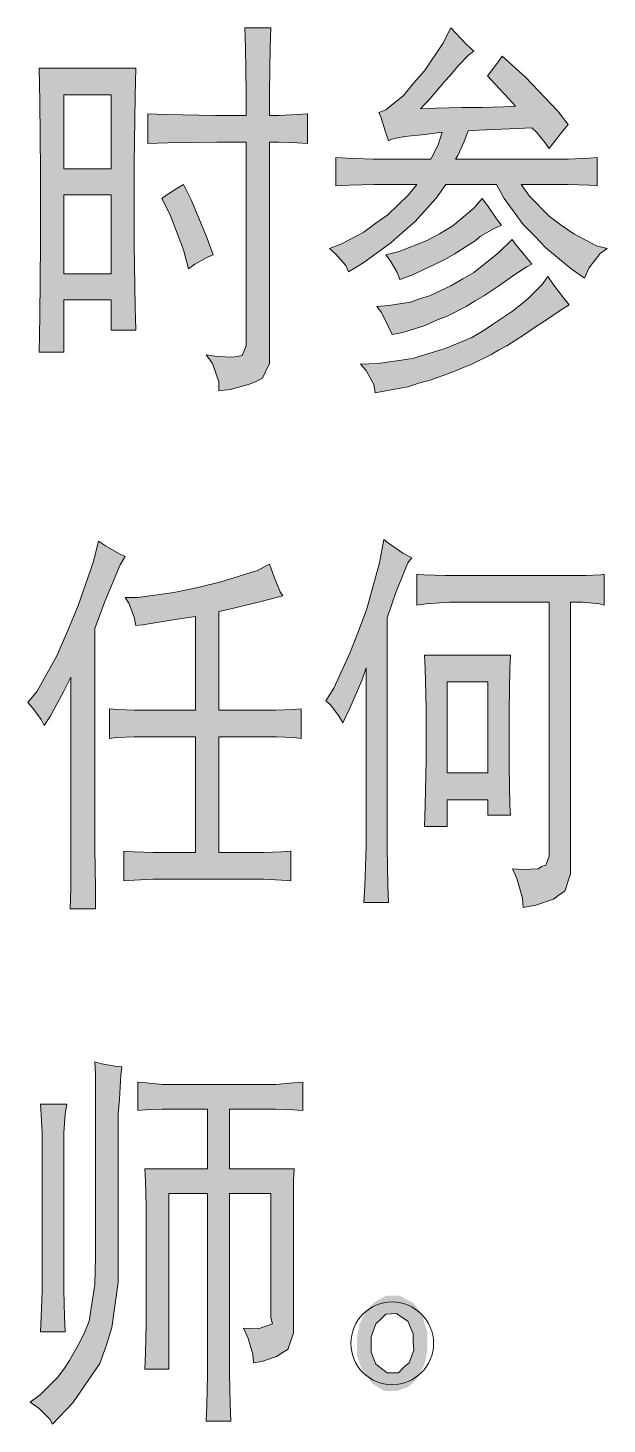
# Model space of a CAD drawing. Header units: millimetres. Extents: x 568 to 57335, y 85 to 28579.
# Drawn here: x 57273.29 to 57279.54, y 28325.56 to 28340.61 of the extents above; entities that cross this region are included whole.
import ezdxf

# ---------------------------------------------------------------- set-up
doc = ezdxf.new("R2010")
doc.units = ezdxf.units.MM

msp = doc.modelspace()

# ---------------------------------------------------------------- hatches: boundary and pattern name
h = msp.add_hatch(color=0)
h.dxf.hatch_style = 2
h.paths.add_polyline_path([(57275.648, 28339.67), (57275.648, 28339.921), (57275.641, 28340.4), (57275.633, 28340.612), (57275.914, 28340.612), (57275.907, 28340.4), (57275.899, 28339.921), (57275.899, 28339.67), (57275.998, 28339.67), (57276.195, 28339.678), (57276.309, 28339.686), (57276.309, 28339.366), (57276.195, 28339.374), (57275.998, 28339.382), (57275.899, 28339.382), (57275.899, 28337.118), (57275.899, 28336.996), (57275.823, 28336.837), (57275.747, 28336.799), (57275.671, 28336.768), (57275.474, 28336.715), (57275.352, 28336.7), (57275.352, 28336.799), (57275.284, 28336.996), (57275.215, 28337.087), (57275.337, 28337.072), (57275.504, 28337.064), (57275.55, 28337.072), (57275.603, 28337.08), (57275.648, 28337.186), (57275.648, 28337.292), (57275.648, 28339.382), (57275.329, 28339.382), (57274.797, 28339.374), (57274.585, 28339.366), (57274.585, 28339.686), (57274.782, 28339.678), (57275.314, 28339.67)])
h = msp.add_hatch(color=0)
h.dxf.hatch_style = 2
h.paths.add_polyline_path([(57278.102, 28340.362), (57278.049, 28340.324), (57277.928, 28340.202), (57277.867, 28340.126), (57277.798, 28340.05), (57277.631, 28339.853), (57277.525, 28339.739), (57277.692, 28339.746), (57277.973, 28339.754), (57278.079, 28339.754), (57278.186, 28339.754), (57278.421, 28339.762), (57278.551, 28339.769), (57278.482, 28339.845), (57278.33, 28340.005), (57278.247, 28340.096), (57278.292, 28340.149), (57278.376, 28340.263), (57278.406, 28340.309), (57278.657, 28340.081), (57279.006, 28339.716), (57279.12, 28339.572), (57279.06, 28339.503), (57278.961, 28339.374), (57278.915, 28339.313), (57278.87, 28339.374), (57278.778, 28339.488), (57278.725, 28339.534), (57278.49, 28339.526), (57278.148, 28339.511), (57278.042, 28339.503), (57277.996, 28339.389), (57277.928, 28339.237), (57277.905, 28339.199), (57278.991, 28339.199), (57279.12, 28339.199), (57279.341, 28339.207), (57279.432, 28339.215), (57279.432, 28338.911), (57279.348, 28338.918), (57279.12, 28338.926), (57278.991, 28338.926), (57278.611, 28338.926), (57278.702, 28338.797), (57278.915, 28338.584), (57279.044, 28338.485), (57279.181, 28338.394), (57279.424, 28338.265), (57279.538, 28338.234), (57279.462, 28338.181), (57279.341, 28338.022), (57279.295, 28337.915), (57279.151, 28338.014), (57278.877, 28338.242), (57278.756, 28338.371), (57278.634, 28338.493), (57278.429, 28338.774), (57278.345, 28338.926), (57277.798, 28338.926), (57277.7, 28338.781), (57277.464, 28338.523), (57277.335, 28338.409), (57277.206, 28338.295), (57276.917, 28338.083), (57276.75, 28337.984), (57276.72, 28338.052), (57276.613, 28338.174), (57276.545, 28338.234), (57276.666, 28338.28), (57276.917, 28338.409), (57277.046, 28338.508), (57277.175, 28338.599), (57277.396, 28338.812), (57277.487, 28338.926), (57277.168, 28338.926), (57277.031, 28338.926), (57276.758, 28338.918), (57276.613, 28338.911), (57276.613, 28339.215), (57276.735, 28339.207), (57277.016, 28339.199), (57277.168, 28339.199), (57277.639, 28339.199), (57277.715, 28339.351), (57277.76, 28339.488), (57277.578, 28339.465), (57277.358, 28339.442), (57277.32, 28339.435), (57277.282, 28339.427), (57277.213, 28339.412), (57277.183, 28339.397), (57277.145, 28339.503), (57277.099, 28339.655), (57277.077, 28339.701), (57277.153, 28339.731), (57277.343, 28339.883), (57277.456, 28340.02), (57277.57, 28340.149), (57277.768, 28340.445), (57277.852, 28340.612), (57277.905, 28340.559), (57278.026, 28340.43)])
h = msp.add_hatch(color=0)
h.paths.add_polyline_path([(57274.455, 28340.179), (57274.448, 28339.876), (57274.44, 28339.139), (57274.44, 28338.706), (57274.44, 28338.28), (57274.448, 28337.604), (57274.455, 28337.353), (57274.19, 28337.353), (57274.19, 28337.68), (57273.681, 28337.68), (57273.681, 28337.118), (57273.415, 28337.118), (57273.422, 28337.505), (57273.43, 28338.288), (57273.43, 28338.675), (57273.43, 28339.07), (57273.422, 28339.822), (57273.415, 28340.179)])
h.paths.add_polyline_path([(57274.19, 28337.961), (57274.19, 28338.812), (57273.681, 28338.812), (57273.681, 28337.961)])
h.paths.add_polyline_path([(57274.19, 28339.093), (57274.19, 28339.891), (57273.681, 28339.891), (57273.681, 28339.093)])
h = msp.add_hatch(color=0)
h.dxf.hatch_style = 2
h.paths.add_polyline_path([(57274.972, 28338.926), (57275.056, 28338.751), (57275.215, 28338.371), (57275.291, 28338.166), (57275.23, 28338.143), (57275.094, 28338.067), (57275.025, 28338.014), (57274.972, 28338.219), (57274.828, 28338.599), (57274.737, 28338.774), (57274.79, 28338.812), (57274.911, 28338.888)])
h = msp.add_hatch(color=0)
h.dxf.hatch_style = 2
h.paths.add_polyline_path([(57278.399, 28338.485), (57278.315, 28338.447), (57278.171, 28338.364), (57278.117, 28338.318), (57278.057, 28338.28), (57277.89, 28338.174), (57277.783, 28338.113), (57277.669, 28338.06), (57277.434, 28337.946), (57277.305, 28337.9), (57277.274, 28337.976), (57277.198, 28338.105), (57277.153, 28338.166), (57277.297, 28338.204), (57277.586, 28338.318), (57277.73, 28338.394), (57277.874, 28338.478), (57278.102, 28338.668), (57278.193, 28338.774), (57278.247, 28338.698), (57278.345, 28338.554)])
h = msp.add_hatch(color=0)
h.dxf.hatch_style = 2
h.paths.add_polyline_path([(57278.725, 28338.067), (57278.672, 28338.037), (57278.543, 28337.953), (57278.467, 28337.9), (57278.383, 28337.839), (57278.209, 28337.725), (57278.117, 28337.672), (57278.019, 28337.611), (57277.814, 28337.505), (57277.692, 28337.46), (57277.578, 28337.406), (57277.335, 28337.33), (57277.221, 28337.308), (57277.183, 28337.391), (57277.107, 28337.543), (57277.054, 28337.611), (57277.183, 28337.619), (57277.419, 28337.657), (57277.525, 28337.695), (57277.624, 28337.725), (57277.852, 28337.832), (57277.981, 28337.908), (57278.102, 28337.976), (57278.368, 28338.189), (57278.513, 28338.333), (57278.551, 28338.28), (57278.664, 28338.143)])
h = msp.add_hatch(color=0)
h.dxf.hatch_style = 2
h.paths.add_polyline_path([(57279.128, 28337.627), (57279.044, 28337.573), (57278.862, 28337.452), (57278.756, 28337.384), (57278.649, 28337.308), (57278.459, 28337.186), (57278.368, 28337.14), (57278.285, 28337.087), (57278.079, 28336.988), (57277.973, 28336.943), (57277.859, 28336.897), (57277.631, 28336.814), (57277.51, 28336.783), (57277.388, 28336.745), (57277.153, 28336.7), (57277.039, 28336.677), (57277.023, 28336.768), (57276.94, 28336.92), (57276.879, 28336.988), (57277.069, 28336.996), (57277.441, 28337.049), (57277.616, 28337.102), (57277.791, 28337.156), (57278.079, 28337.277), (57278.201, 28337.346), (57278.315, 28337.422), (57278.52, 28337.558), (57278.604, 28337.627), (57278.687, 28337.695), (57278.839, 28337.847), (57278.9, 28337.931), (57278.953, 28337.855), (57279.067, 28337.703)])
h = msp.add_hatch(color=0)
h.dxf.hatch_style = 2
h.paths.add_polyline_path([(57274.342, 28334.914), (57274.288, 28334.823), (57274.121, 28334.428), (57274.015, 28334.139), (57274.015, 28331.989), (57274.015, 28331.769), (57274.022, 28331.336), (57274.022, 28331.116), (57273.749, 28331.116), (57273.757, 28331.336), (57273.757, 28331.761), (57273.757, 28331.974), (57273.757, 28333.615), (57273.681, 28333.463), (57273.536, 28333.197), (57273.468, 28333.091), (57273.437, 28333.159), (57273.346, 28333.281), (57273.293, 28333.342), (57273.392, 28333.463), (57273.605, 28333.843), (57273.719, 28334.109), (57273.832, 28334.375), (57274, 28334.861), (57274.053, 28335.081), (57274.129, 28335.028), (57274.273, 28334.945)])
h = msp.add_hatch(color=0)
h.dxf.hatch_style = 2
h.paths.add_polyline_path([(57276.917, 28331.184), (57276.925, 28331.359), (57276.94, 28331.792), (57276.94, 28332.042), (57276.94, 28333.714), (57276.894, 28333.577), (57276.765, 28333.281), (57276.689, 28333.121), (57276.651, 28333.19), (57276.56, 28333.311), (57276.507, 28333.357), (57276.59, 28333.494), (57276.765, 28333.873), (57276.856, 28334.109), (57276.947, 28334.352), (57277.084, 28334.846), (57277.13, 28335.097), (57277.183, 28335.059), (57277.335, 28334.952), (57277.434, 28334.899), (57277.388, 28334.846), (57277.259, 28334.527), (57277.168, 28334.253), (57277.168, 28332.004), (57277.168, 28331.777), (57277.175, 28331.366), (57277.183, 28331.184)])
h = msp.add_hatch(color=0)
h.dxf.hatch_style = 2
h.paths.add_polyline_path([(57275.899, 28334.831), (57275.945, 28334.702), (57276.013, 28334.534), (57276.043, 28334.489), (57275.808, 28334.428), (57275.466, 28334.345), (57275.352, 28334.322), (57275.352, 28333.258), (57275.876, 28333.258), (57275.967, 28333.258), (57276.157, 28333.266), (57276.241, 28333.273), (57276.241, 28332.954), (57276.157, 28332.962), (57275.975, 28332.969), (57275.891, 28332.969), (57275.352, 28332.969), (57275.352, 28331.723), (57275.747, 28331.723), (57275.838, 28331.723), (57276.028, 28331.731), (57276.127, 28331.739), (57276.127, 28331.419), (57276.028, 28331.427), (57275.838, 28331.435), (57275.747, 28331.435), (57274.744, 28331.435), (57274.645, 28331.435), (57274.44, 28331.427), (57274.326, 28331.419), (57274.326, 28331.739), (57274.44, 28331.731), (57274.645, 28331.723), (57274.744, 28331.723), (57275.101, 28331.723), (57275.101, 28332.969), (57274.547, 28332.969), (57274.44, 28332.969), (57274.25, 28332.962), (57274.174, 28332.954), (57274.174, 28333.273), (57274.258, 28333.266), (57274.44, 28333.258), (57274.547, 28333.258), (57275.101, 28333.258), (57275.101, 28334.269), (57274.858, 28334.231), (57274.531, 28334.177), (57274.455, 28334.17), (57274.44, 28334.261), (57274.38, 28334.413), (57274.342, 28334.474), (57274.478, 28334.474), (57274.866, 28334.527), (57275.124, 28334.58), (57275.375, 28334.641), (57275.77, 28334.762)])
h = msp.add_hatch(color=0)
h.dxf.hatch_style = 2
h.paths.add_polyline_path([(57279.196, 28334.709), (57279.31, 28334.709), (57279.47, 28334.717), (57279.508, 28334.724), (57279.508, 28334.39), (57279.455, 28334.405), (57279.272, 28334.421), (57279.143, 28334.421), (57279.143, 28331.64), (57279.143, 28331.495), (57279.082, 28331.306), (57279.022, 28331.268), (57278.961, 28331.222), (57278.771, 28331.154), (57278.634, 28331.131), (57278.627, 28331.23), (57278.566, 28331.442), (57278.52, 28331.549), (57278.634, 28331.541), (57278.794, 28331.549), (57278.832, 28331.571), (57278.877, 28331.587), (57278.915, 28331.685), (57278.915, 28331.769), (57278.915, 28334.421), (57277.988, 28334.421), (57277.836, 28334.421), (57277.586, 28334.405), (57277.487, 28334.39), (57277.487, 28334.724), (57277.563, 28334.717), (57277.791, 28334.709), (57277.95, 28334.709)])
h = msp.add_hatch(color=0)
h.paths.add_polyline_path([(57278.497, 28333.851), (57278.49, 28333.706), (57278.482, 28333.258), (57278.482, 28332.954), (57278.482, 28332.65), (57278.49, 28332.232), (57278.497, 28332.126), (57278.254, 28332.126), (57278.254, 28332.293), (57277.814, 28332.293), (57277.814, 28332.004), (57277.57, 28332.004), (57277.578, 28332.225), (57277.586, 28332.726), (57277.586, 28333.007), (57277.586, 28333.281), (57277.578, 28333.706), (57277.57, 28333.851)])
h.paths.add_polyline_path([(57278.254, 28332.582), (57278.254, 28333.562), (57277.814, 28333.562), (57277.814, 28332.582)])
h = msp.add_hatch(color=0)
h.dxf.hatch_style = 2
h.paths.add_polyline_path([(57274.304, 28329.414), (57274.296, 28329.323), (57274.281, 28329.064), (57274.266, 28328.905), (57274.266, 28327.385), (57274.266, 28327.089), (57274.197, 28326.603), (57274.136, 28326.405), (57274.068, 28326.215), (57273.779, 28325.79), (57273.559, 28325.562), (57273.529, 28325.615), (57273.415, 28325.729), (57273.316, 28325.797), (57273.43, 28325.881), (57273.612, 28326.063), (57273.681, 28326.154), (57273.741, 28326.246), (57273.855, 28326.451), (57273.908, 28326.557), (57273.954, 28326.671), (57274.015, 28327.066), (57274.022, 28327.355), (57274.022, 28328.92), (57274.022, 28329.057), (57274.022, 28329.33), (57274.015, 28329.467), (57274.091, 28329.444), (57274.235, 28329.421)])
h = msp.add_hatch(color=0)
h.dxf.hatch_style = 2
h.paths.add_polyline_path([(57275.891, 28329.224), (57275.967, 28329.224), (57276.157, 28329.239), (57276.256, 28329.247), (57276.256, 28328.943), (57276.157, 28328.95), (57275.967, 28328.958), (57275.891, 28328.958), (57275.466, 28328.958), (57275.466, 28328.312), (57276.165, 28328.312), (57276.157, 28328.191), (57276.157, 28327.917), (57276.157, 28327.773), (57276.157, 28326.679), (57276.157, 28326.542), (57276.097, 28326.367), (57276.036, 28326.329), (57275.975, 28326.291), (57275.815, 28326.238), (57275.724, 28326.223), (57275.717, 28326.314), (57275.663, 28326.496), (57275.618, 28326.595), (57275.777, 28326.587), (57275.929, 28326.641), (57275.914, 28326.709), (57275.914, 28328.046), (57275.466, 28328.046), (57275.466, 28326.238), (57275.466, 28326.101), (57275.474, 28325.782), (57275.481, 28325.592), (57275.215, 28325.592), (57275.223, 28325.767), (57275.23, 28326.094), (57275.23, 28326.253), (57275.23, 28328.046), (57274.813, 28328.046), (57274.813, 28326.154), (57274.554, 28326.154), (57274.562, 28326.329), (57274.569, 28326.641), (57274.569, 28326.777), (57274.569, 28327.773), (57274.569, 28327.909), (57274.562, 28328.183), (57274.554, 28328.312), (57275.23, 28328.312), (57275.23, 28328.958), (57274.82, 28328.958), (57274.737, 28328.958), (57274.562, 28328.95), (57274.478, 28328.943), (57274.478, 28329.247), (57274.569, 28329.239), (57274.744, 28329.224), (57274.82, 28329.224)])
h = msp.add_hatch(color=0)
h.dxf.hatch_style = 2
h.paths.add_polyline_path([(57273.711, 28329.011), (57273.696, 28328.905), (57273.681, 28328.7), (57273.681, 28328.601), (57273.681, 28327.134), (57273.681, 28327.005), (57273.688, 28326.717), (57273.696, 28326.557), (57273.43, 28326.557), (57273.437, 28326.717), (57273.445, 28326.998), (57273.445, 28327.119), (57273.445, 28328.616), (57273.445, 28328.7), (57273.437, 28328.897), (57273.43, 28329.011)])
h = msp.add_hatch(color=0)
h.paths.add_polyline_path([(57277.57, 28326.641), (57277.601, 28326.549), (57277.601, 28326.367), (57277.586, 28326.276), (57277.563, 28326.192), (57277.494, 28326.056), (57277.449, 28326.01), (57277.396, 28325.964), (57277.274, 28325.919), (57277.206, 28325.919), (57277.137, 28325.919), (57277.008, 28325.995), (57276.955, 28326.071), (57276.894, 28326.147), (57276.841, 28326.306), (57276.841, 28326.398), (57276.841, 28326.489), (57276.871, 28326.641), (57276.902, 28326.709), (57276.932, 28326.777), (57277.031, 28326.876), (57277.099, 28326.914), (57277.16, 28326.945), (57277.305, 28326.945), (57277.373, 28326.907), (57277.449, 28326.869), (57277.548, 28326.739)])
h.paths.add_polyline_path([(57277.343, 28326.17), (57277.403, 28326.223), (57277.456, 28326.36), (57277.449, 28326.451), (57277.449, 28326.534), (57277.388, 28326.671), (57277.327, 28326.709), (57277.267, 28326.755), (57277.153, 28326.747), (57277.099, 28326.694), (57277.046, 28326.641), (57276.993, 28326.504), (57276.993, 28326.42), (57276.993, 28326.337), (57277.046, 28326.208), (57277.107, 28326.162), (57277.168, 28326.116), (57277.289, 28326.116)])

# ---------------------------------------------------------------- linework, layer by layer
at = {"color": 0, "lineweight": 0}
for points in [[(57275.648, 28339.67), (57275.648, 28339.921), (57275.641, 28340.4), (57275.633, 28340.612), (57275.914, 28340.612), (57275.907, 28340.4), (57275.899, 28339.921), (57275.899, 28339.67), (57275.998, 28339.67), (57276.195, 28339.678), (57276.309, 28339.686), (57276.309, 28339.366), (57276.195, 28339.374), (57275.998, 28339.382), (57275.899, 28339.382), (57275.899, 28337.118), (57275.899, 28336.996), (57275.823, 28336.837), (57275.747, 28336.799), (57275.671, 28336.768), (57275.474, 28336.715), (57275.352, 28336.7), (57275.352, 28336.799), (57275.284, 28336.996), (57275.215, 28337.087), (57275.337, 28337.072), (57275.504, 28337.064), (57275.55, 28337.072), (57275.603, 28337.08), (57275.648, 28337.186), (57275.648, 28337.292), (57275.648, 28339.382), (57275.329, 28339.382), (57274.797, 28339.374), (57274.585, 28339.366), (57274.585, 28339.686), (57274.782, 28339.678), (57275.314, 28339.67)], [(57278.102, 28340.362), (57278.049, 28340.324), (57277.928, 28340.202), (57277.867, 28340.126), (57277.798, 28340.05), (57277.631, 28339.853), (57277.525, 28339.739), (57277.692, 28339.746), (57277.973, 28339.754), (57278.079, 28339.754), (57278.186, 28339.754), (57278.421, 28339.762), (57278.551, 28339.769), (57278.482, 28339.845), (57278.33, 28340.005), (57278.247, 28340.096), (57278.292, 28340.149), (57278.376, 28340.263), (57278.406, 28340.309), (57278.657, 28340.081), (57279.006, 28339.716), (57279.12, 28339.572), (57279.06, 28339.503), (57278.961, 28339.374), (57278.915, 28339.313), (57278.87, 28339.374), (57278.778, 28339.488), (57278.725, 28339.534), (57278.49, 28339.526), (57278.148, 28339.511), (57278.042, 28339.503), (57277.996, 28339.389), (57277.928, 28339.237), (57277.905, 28339.199), (57278.991, 28339.199), (57279.12, 28339.199), (57279.341, 28339.207), (57279.432, 28339.215), (57279.432, 28338.911), (57279.348, 28338.918), (57279.12, 28338.926), (57278.991, 28338.926), (57278.611, 28338.926), (57278.702, 28338.797), (57278.915, 28338.584), (57279.044, 28338.485), (57279.181, 28338.394), (57279.424, 28338.265), (57279.538, 28338.234), (57279.462, 28338.181), (57279.341, 28338.022), (57279.295, 28337.915), (57279.151, 28338.014), (57278.877, 28338.242), (57278.756, 28338.371), (57278.634, 28338.493), (57278.429, 28338.774), (57278.345, 28338.926), (57277.798, 28338.926), (57277.7, 28338.781), (57277.464, 28338.523), (57277.335, 28338.409), (57277.206, 28338.295), (57276.917, 28338.083), (57276.75, 28337.984), (57276.72, 28338.052), (57276.613, 28338.174), (57276.545, 28338.234), (57276.666, 28338.28), (57276.917, 28338.409), (57277.046, 28338.508), (57277.175, 28338.599), (57277.396, 28338.812), (57277.487, 28338.926), (57277.168, 28338.926), (57277.031, 28338.926), (57276.758, 28338.918), (57276.613, 28338.911), (57276.613, 28339.215), (57276.735, 28339.207), (57277.016, 28339.199), (57277.168, 28339.199), (57277.639, 28339.199), (57277.715, 28339.351), (57277.76, 28339.488), (57277.578, 28339.465), (57277.358, 28339.442), (57277.32, 28339.435), (57277.282, 28339.427), (57277.213, 28339.412), (57277.183, 28339.397), (57277.145, 28339.503), (57277.099, 28339.655), (57277.077, 28339.701), (57277.153, 28339.731), (57277.343, 28339.883), (57277.456, 28340.02), (57277.57, 28340.149), (57277.768, 28340.445), (57277.852, 28340.612), (57277.905, 28340.559), (57278.026, 28340.43)], [(57274.455, 28340.179), (57274.448, 28339.876), (57274.44, 28339.139), (57274.44, 28338.706), (57274.44, 28338.28), (57274.448, 28337.604), (57274.455, 28337.353), (57274.19, 28337.353), (57274.19, 28337.68), (57273.681, 28337.68), (57273.681, 28337.118), (57273.415, 28337.118), (57273.422, 28337.505), (57273.43, 28338.288), (57273.43, 28338.675), (57273.43, 28339.07), (57273.422, 28339.822), (57273.415, 28340.179)], [(57274.19, 28339.093), (57274.19, 28339.891), (57273.681, 28339.891), (57273.681, 28339.093)], [(57274.972, 28338.926), (57275.056, 28338.751), (57275.215, 28338.371), (57275.291, 28338.166), (57275.23, 28338.143), (57275.094, 28338.067), (57275.025, 28338.014), (57274.972, 28338.219), (57274.828, 28338.599), (57274.737, 28338.774), (57274.79, 28338.812), (57274.911, 28338.888)], [(57274.19, 28337.961), (57274.19, 28338.812), (57273.681, 28338.812), (57273.681, 28337.961)], [(57278.399, 28338.485), (57278.315, 28338.447), (57278.171, 28338.364), (57278.117, 28338.318), (57278.057, 28338.28), (57277.89, 28338.174), (57277.783, 28338.113), (57277.669, 28338.06), (57277.434, 28337.946), (57277.305, 28337.9), (57277.274, 28337.976), (57277.198, 28338.105), (57277.153, 28338.166), (57277.297, 28338.204), (57277.586, 28338.318), (57277.73, 28338.394), (57277.874, 28338.478), (57278.102, 28338.668), (57278.193, 28338.774), (57278.247, 28338.698), (57278.345, 28338.554)], [(57278.725, 28338.067), (57278.672, 28338.037), (57278.543, 28337.953), (57278.467, 28337.9), (57278.383, 28337.839), (57278.209, 28337.725), (57278.117, 28337.672), (57278.019, 28337.611), (57277.814, 28337.505), (57277.692, 28337.46), (57277.578, 28337.406), (57277.335, 28337.33), (57277.221, 28337.308), (57277.183, 28337.391), (57277.107, 28337.543), (57277.054, 28337.611), (57277.183, 28337.619), (57277.419, 28337.657), (57277.525, 28337.695), (57277.624, 28337.725), (57277.852, 28337.832), (57277.981, 28337.908), (57278.102, 28337.976), (57278.368, 28338.189), (57278.513, 28338.333), (57278.551, 28338.28), (57278.664, 28338.143)], [(57279.128, 28337.627), (57279.044, 28337.573), (57278.862, 28337.452), (57278.756, 28337.384), (57278.649, 28337.308), (57278.459, 28337.186), (57278.368, 28337.14), (57278.285, 28337.087), (57278.079, 28336.988), (57277.973, 28336.943), (57277.859, 28336.897), (57277.631, 28336.814), (57277.51, 28336.783), (57277.388, 28336.745), (57277.153, 28336.7), (57277.039, 28336.677), (57277.023, 28336.768), (57276.94, 28336.92), (57276.879, 28336.988), (57277.069, 28336.996), (57277.441, 28337.049), (57277.616, 28337.102), (57277.791, 28337.156), (57278.079, 28337.277), (57278.201, 28337.346), (57278.315, 28337.422), (57278.52, 28337.558), (57278.604, 28337.627), (57278.687, 28337.695), (57278.839, 28337.847), (57278.9, 28337.931), (57278.953, 28337.855), (57279.067, 28337.703)], [(57274.342, 28334.914), (57274.288, 28334.823), (57274.121, 28334.428), (57274.015, 28334.139), (57274.015, 28331.989), (57274.015, 28331.769), (57274.022, 28331.336), (57274.022, 28331.116), (57273.749, 28331.116), (57273.757, 28331.336), (57273.757, 28331.761), (57273.757, 28331.974), (57273.757, 28333.615), (57273.681, 28333.463), (57273.536, 28333.197), (57273.468, 28333.091), (57273.437, 28333.159), (57273.346, 28333.281), (57273.293, 28333.342), (57273.392, 28333.463), (57273.605, 28333.843), (57273.719, 28334.109), (57273.832, 28334.375), (57274, 28334.861), (57274.053, 28335.081), (57274.129, 28335.028), (57274.273, 28334.945)], [(57276.917, 28331.184), (57276.925, 28331.359), (57276.94, 28331.792), (57276.94, 28332.042), (57276.94, 28333.714), (57276.894, 28333.577), (57276.765, 28333.281), (57276.689, 28333.121), (57276.651, 28333.19), (57276.56, 28333.311), (57276.507, 28333.357), (57276.59, 28333.494), (57276.765, 28333.873), (57276.856, 28334.109), (57276.947, 28334.352), (57277.084, 28334.846), (57277.13, 28335.097), (57277.183, 28335.059), (57277.335, 28334.952), (57277.434, 28334.899), (57277.388, 28334.846), (57277.259, 28334.527), (57277.168, 28334.253), (57277.168, 28332.004), (57277.168, 28331.777), (57277.175, 28331.366), (57277.183, 28331.184)], [(57275.899, 28334.831), (57275.945, 28334.702), (57276.013, 28334.534), (57276.043, 28334.489), (57275.808, 28334.428), (57275.466, 28334.345), (57275.352, 28334.322), (57275.352, 28333.258), (57275.876, 28333.258), (57275.967, 28333.258), (57276.157, 28333.266), (57276.241, 28333.273), (57276.241, 28332.954), (57276.157, 28332.962), (57275.975, 28332.969), (57275.891, 28332.969), (57275.352, 28332.969), (57275.352, 28331.723), (57275.747, 28331.723), (57275.838, 28331.723), (57276.028, 28331.731), (57276.127, 28331.739), (57276.127, 28331.419), (57276.028, 28331.427), (57275.838, 28331.435), (57275.747, 28331.435), (57274.744, 28331.435), (57274.645, 28331.435), (57274.44, 28331.427), (57274.326, 28331.419), (57274.326, 28331.739), (57274.44, 28331.731), (57274.645, 28331.723), (57274.744, 28331.723), (57275.101, 28331.723), (57275.101, 28332.969), (57274.547, 28332.969), (57274.44, 28332.969), (57274.25, 28332.962), (57274.174, 28332.954), (57274.174, 28333.273), (57274.258, 28333.266), (57274.44, 28333.258), (57274.547, 28333.258), (57275.101, 28333.258), (57275.101, 28334.269), (57274.858, 28334.231), (57274.531, 28334.177), (57274.455, 28334.17), (57274.44, 28334.261), (57274.38, 28334.413), (57274.342, 28334.474), (57274.478, 28334.474), (57274.866, 28334.527), (57275.124, 28334.58), (57275.375, 28334.641), (57275.77, 28334.762)], [(57279.196, 28334.709), (57279.31, 28334.709), (57279.47, 28334.717), (57279.508, 28334.724), (57279.508, 28334.39), (57279.455, 28334.405), (57279.272, 28334.421), (57279.143, 28334.421), (57279.143, 28331.64), (57279.143, 28331.495), (57279.082, 28331.306), (57279.022, 28331.268), (57278.961, 28331.222), (57278.771, 28331.154), (57278.634, 28331.131), (57278.627, 28331.23), (57278.566, 28331.442), (57278.52, 28331.549), (57278.634, 28331.541), (57278.794, 28331.549), (57278.832, 28331.571), (57278.877, 28331.587), (57278.915, 28331.685), (57278.915, 28331.769), (57278.915, 28334.421), (57277.988, 28334.421), (57277.836, 28334.421), (57277.586, 28334.405), (57277.487, 28334.39), (57277.487, 28334.724), (57277.563, 28334.717), (57277.791, 28334.709), (57277.95, 28334.709)], [(57278.497, 28333.851), (57278.49, 28333.706), (57278.482, 28333.258), (57278.482, 28332.954), (57278.482, 28332.65), (57278.49, 28332.232), (57278.497, 28332.126), (57278.254, 28332.126), (57278.254, 28332.293), (57277.814, 28332.293), (57277.814, 28332.004), (57277.57, 28332.004), (57277.578, 28332.225), (57277.586, 28332.726), (57277.586, 28333.007), (57277.586, 28333.281), (57277.578, 28333.706), (57277.57, 28333.851)], [(57278.254, 28332.582), (57278.254, 28333.562), (57277.814, 28333.562), (57277.814, 28332.582)], [(57274.304, 28329.414), (57274.296, 28329.323), (57274.281, 28329.064), (57274.266, 28328.905), (57274.266, 28327.385), (57274.266, 28327.089), (57274.197, 28326.603), (57274.136, 28326.405), (57274.068, 28326.215), (57273.779, 28325.79), (57273.559, 28325.562), (57273.529, 28325.615), (57273.415, 28325.729), (57273.316, 28325.797), (57273.43, 28325.881), (57273.612, 28326.063), (57273.681, 28326.154), (57273.741, 28326.246), (57273.855, 28326.451), (57273.908, 28326.557), (57273.954, 28326.671), (57274.015, 28327.066), (57274.022, 28327.355), (57274.022, 28328.92), (57274.022, 28329.057), (57274.022, 28329.33), (57274.015, 28329.467), (57274.091, 28329.444), (57274.235, 28329.421)], [(57275.891, 28329.224), (57275.967, 28329.224), (57276.157, 28329.239), (57276.256, 28329.247), (57276.256, 28328.943), (57276.157, 28328.95), (57275.967, 28328.958), (57275.891, 28328.958), (57275.466, 28328.958), (57275.466, 28328.312), (57276.165, 28328.312), (57276.157, 28328.191), (57276.157, 28327.917), (57276.157, 28327.773), (57276.157, 28326.679), (57276.157, 28326.542), (57276.097, 28326.367), (57276.036, 28326.329), (57275.975, 28326.291), (57275.815, 28326.238), (57275.724, 28326.223), (57275.717, 28326.314), (57275.663, 28326.496), (57275.618, 28326.595), (57275.777, 28326.587), (57275.929, 28326.641), (57275.914, 28326.709), (57275.914, 28328.046), (57275.466, 28328.046), (57275.466, 28326.238), (57275.466, 28326.101), (57275.474, 28325.782), (57275.481, 28325.592), (57275.215, 28325.592), (57275.223, 28325.767), (57275.23, 28326.094), (57275.23, 28326.253), (57275.23, 28328.046), (57274.813, 28328.046), (57274.813, 28326.154), (57274.554, 28326.154), (57274.562, 28326.329), (57274.569, 28326.641), (57274.569, 28326.777), (57274.569, 28327.773), (57274.569, 28327.909), (57274.562, 28328.183), (57274.554, 28328.312), (57275.23, 28328.312), (57275.23, 28328.958), (57274.82, 28328.958), (57274.737, 28328.958), (57274.562, 28328.95), (57274.478, 28328.943), (57274.478, 28329.247), (57274.569, 28329.239), (57274.744, 28329.224), (57274.82, 28329.224)], [(57273.711, 28329.011), (57273.696, 28328.905), (57273.681, 28328.7), (57273.681, 28328.601), (57273.681, 28327.134), (57273.681, 28327.005), (57273.688, 28326.717), (57273.696, 28326.557), (57273.43, 28326.557), (57273.437, 28326.717), (57273.445, 28326.998), (57273.445, 28327.119), (57273.445, 28328.616), (57273.445, 28328.7), (57273.437, 28328.897), (57273.43, 28329.011)], [(57277.343, 28326.17), (57277.403, 28326.223), (57277.456, 28326.36), (57277.449, 28326.451), (57277.449, 28326.534), (57277.388, 28326.671), (57277.327, 28326.709), (57277.267, 28326.755), (57277.153, 28326.747), (57277.099, 28326.694), (57277.046, 28326.641), (57276.993, 28326.504), (57276.993, 28326.42), (57276.993, 28326.337), (57277.046, 28326.208), (57277.107, 28326.162), (57277.168, 28326.116), (57277.289, 28326.116)]]:
    msp.add_lwpolyline(points, close=True, dxfattribs=at)
msp.add_circle((57277.221, 28326.432), 0.446, dxfattribs=at)

doc.saveas('drawing.dxf')
